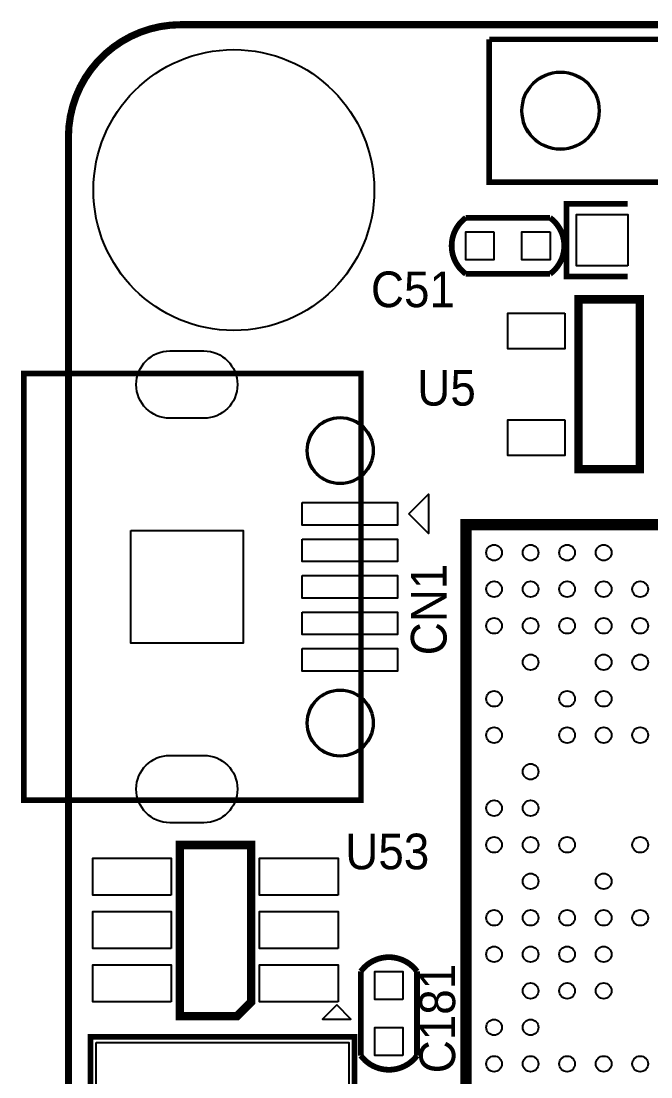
# Model space of a CAD drawing. Extents: x -35 to 92, y 44 to 90.
# Drawn here: x -35.29 to -24.08, y 71.22 to 90.01 of the extents above; entities that cross this region are included whole.
import ezdxf
from ezdxf.enums import TextEntityAlignment as Align

# ---------------------------------------------------------------- set-up
doc = ezdxf.new("R2010")
doc.units = 0
doc.header["$MEASUREMENT"] = 0
for name, color, linetype in [('BG_OUTLINE', 254, 'CONTINUOUS'), ('PG_SILKSCREEN_TOP', 30, 'CONTINUOUS'), ('PIN_PASTEMASK_TOP', 85, 'CONTINUOUS'), ('PIN_TOP', 1, 'CONTINUOUS'), ('RD_SILKSCREEN_TOP', 142, 'CONTINUOUS')]:
    doc.layers.add(name, color=color, linetype=linetype)

msp = doc.modelspace()

# ---------------------------------------------------------------- linework, layer by layer
at = {"layer": 'BG_OUTLINE', "const_width": 0.127}
msp.add_lwpolyline([(-32.45, 89.948), (18.55, 89.948, -0.414214), (20.55, 87.948), (20.55, 45.948, -0.414214), (18.55, 43.948), (-32.45, 43.948, -0.414214), (-34.45, 45.948), (-34.45, 87.948, -0.414214), (-32.45, 89.948)], format="xyb", dxfattribs=at)
msp.add_lwpolyline([(18.55, 89.948), (-32.45, 89.948)], dxfattribs=at)
at = {"layer": 'PG_SILKSCREEN_TOP'}
for points, const_width in [([(-26.96, 89.687), (6.06, 89.687), (6.06, 87.147)], 0.1), ([(6.06, 87.147), (-26.96, 87.147), (-26.96, 89.687)], 0.1), ([(-24.493, 86.761), (-25.585, 86.761), (-25.585, 85.465), (-24.493, 85.465)], 0.102), ([(-25.876, 86.511), (-27.376, 86.511)], 0.102), ([(-27.376, 85.511), (-25.876, 85.511)], 0.102), ([(-24.277, 82.036), (-25.369, 82.036), (-25.369, 85.059), (-24.277, 85.059), (-24.277, 82.036)], 0.15), ([(-34.442, 76.14), (-29.242, 76.14), (-29.242, 83.74), (-35.242, 83.74), (-35.242, 76.14), (-34.442, 76.14)], 0.1), ([(-34.442, 83.74), (-34.442, 76.14)], 0.1), ([(-27.373, 81.048), (-27.373, 67.048), (-13.373, 67.048), (-13.373, 81.048), (-27.373, 81.048)], 0.201), ([(-32.468, 72.295), (-32.468, 75.343), (-31.198, 75.343), (-31.198, 72.549), (-31.452, 72.295), (-32.468, 72.295)], 0.15), ([(-29.245, 73.094), (-29.245, 71.594)], 0.102), ([(-28.245, 71.594), (-28.245, 73.094)], 0.102), ([(-29.356, 71.927), (-29.356, 67.227), (-34.056, 67.227), (-34.056, 71.927), (-29.356, 71.927)], 0.1)]:
    msp.add_lwpolyline(points, dxfattribs=dict(at, const_width=const_width))
at = {"layer": 'PG_SILKSCREEN_TOP', "const_width": 0.102}
for points in [[(-27.376, 85.511, -0.504954), (-27.376, 86.511)], [(-25.876, 85.511, 0.503899), (-25.876, 86.511)], [(-29.245, 73.094, -0.504954), (-28.245, 73.094)], [(-29.245, 71.594, 0.503899), (-28.245, 71.594)]]:
    msp.add_lwpolyline(points, format="xyb", dxfattribs=at)
at = {"layer": 'PG_SILKSCREEN_TOP'}
for points in [[(-28.392, 81.24), (-28.042, 81.59), (-28.042, 80.89)], [(-29.674, 72.498), (-29.928, 72.244), (-29.42, 72.244)]]:
    msp.add_lwpolyline(points, close=True, dxfattribs=at)
at = {"layer": 'PIN_PASTEMASK_TOP'}
for points in [[(-24.493, 85.656), (-25.407, 85.656), (-25.407, 86.57), (-24.493, 86.57)], [(-26.876, 86.261), (-26.876, 85.761), (-27.376, 85.761), (-27.376, 86.261)], [(-25.877, 86.261), (-25.877, 85.761), (-26.377, 85.761), (-26.377, 86.261)], [(-25.615, 84.815), (-25.615, 84.18), (-26.631, 84.18), (-26.631, 84.815)], [(-25.615, 82.915), (-25.615, 82.28), (-26.631, 82.28), (-26.631, 82.915)], [(-30.292, 81.44), (-28.592, 81.44), (-28.592, 81.04), (-30.292, 81.04)], [(-33.342, 80.94), (-31.342, 80.94), (-31.342, 78.94), (-33.342, 78.94)], [(-30.292, 80.79), (-28.592, 80.79), (-28.592, 80.39), (-30.292, 80.39)], [(-30.292, 80.14), (-28.592, 80.14), (-28.592, 79.74), (-30.292, 79.74)], [(-30.292, 79.49), (-28.592, 79.49), (-28.592, 79.09), (-30.292, 79.09)], [(-30.292, 78.84), (-28.592, 78.84), (-28.592, 78.44), (-30.292, 78.44)], [(-32.621, 74.449), (-34.018, 74.449), (-34.018, 75.11), (-32.621, 75.11)], [(-29.649, 74.449), (-31.046, 74.449), (-31.046, 75.11), (-29.649, 75.11)], [(-32.621, 73.499), (-34.018, 73.499), (-34.018, 74.16), (-32.621, 74.16)], [(-29.649, 73.499), (-31.046, 73.499), (-31.046, 74.16), (-29.649, 74.16)], [(-32.621, 72.549), (-34.018, 72.549), (-34.018, 73.21), (-32.621, 73.21)], [(-29.649, 72.549), (-31.046, 72.549), (-31.046, 73.21), (-29.649, 73.21)], [(-28.495, 72.594), (-28.995, 72.594), (-28.995, 73.094), (-28.495, 73.094)], [(-28.495, 71.594), (-28.995, 71.594), (-28.995, 72.094), (-28.495, 72.094)], [(-33.956, 71.827), (-29.456, 71.827), (-29.456, 70.127), (-33.956, 70.127)]]:
    msp.add_lwpolyline(points, close=True, dxfattribs=at)
for points in [[(-32.042, 82.94), (-32.642, 82.94, -1), (-32.642, 84.14), (-32.042, 84.14, -1)], [(-32.042, 75.74), (-32.642, 75.74, -1), (-32.642, 76.94), (-32.042, 76.94, -1)]]:
    msp.add_lwpolyline(points, format="xyb", close=True, dxfattribs=at)
for centre, radius in [((-25.69, 88.417), 0.675), ((-29.612, 82.365), 0.575), ((-26.873, 80.548), 0.14), ((-26.223, 80.548), 0.14), ((-25.573, 80.548), 0.14), ((-24.922, 80.548), 0.14), ((-26.873, 79.898), 0.14), ((-26.223, 79.898), 0.14), ((-25.573, 79.898), 0.14), ((-24.922, 79.898), 0.14), ((-24.272, 79.898), 0.14), ((-26.873, 79.247), 0.14), ((-26.223, 79.247), 0.14), ((-25.573, 79.247), 0.14), ((-24.922, 79.247), 0.14), ((-24.272, 79.247), 0.14), ((-26.223, 78.597), 0.14), ((-24.922, 78.597), 0.14), ((-24.272, 78.597), 0.14), ((-29.612, 77.515), 0.575), ((-26.873, 77.947), 0.14), ((-25.573, 77.947), 0.14), ((-24.922, 77.947), 0.14), ((-26.873, 77.299), 0.14), ((-25.573, 77.299), 0.14), ((-24.922, 77.299), 0.14), ((-24.272, 77.299), 0.14), ((-26.223, 76.649), 0.14), ((-26.873, 75.999), 0.14), ((-26.223, 75.999), 0.14), ((-26.873, 75.348), 0.14), ((-26.223, 75.348), 0.14), ((-25.573, 75.348), 0.14), ((-24.272, 75.348), 0.14), ((-26.223, 74.698), 0.14), ((-24.922, 74.698), 0.14), ((-26.873, 74.048), 0.14), ((-26.223, 74.048), 0.14), ((-25.573, 74.048), 0.14), ((-24.922, 74.048), 0.14), ((-24.272, 74.048), 0.14), ((-26.873, 73.398), 0.14), ((-26.223, 73.398), 0.14), ((-25.573, 73.398), 0.14), ((-24.922, 73.398), 0.14), ((-26.223, 72.747), 0.14), ((-25.573, 72.747), 0.14), ((-24.922, 72.747), 0.14), ((-26.873, 72.097), 0.14), ((-26.223, 72.097), 0.14), ((-26.873, 71.447), 0.14), ((-26.223, 71.447), 0.14), ((-25.573, 71.447), 0.14), ((-24.922, 71.447), 0.14), ((-24.272, 71.447), 0.14)]:
    msp.add_circle(centre, radius, dxfattribs=at)
at = {"layer": 'PIN_TOP'}
for points in [[(-24.493, 85.656), (-25.407, 85.656), (-25.407, 86.57), (-24.493, 86.57)], [(-26.876, 86.261), (-26.876, 85.761), (-27.376, 85.761), (-27.376, 86.261)], [(-25.877, 86.261), (-25.877, 85.761), (-26.377, 85.761), (-26.377, 86.261)], [(-25.615, 84.815), (-25.615, 84.18), (-26.631, 84.18), (-26.631, 84.815)], [(-25.615, 82.915), (-25.615, 82.28), (-26.631, 82.28), (-26.631, 82.915)], [(-30.292, 81.44), (-28.592, 81.44), (-28.592, 81.04), (-30.292, 81.04)], [(-33.342, 80.94), (-31.342, 80.94), (-31.342, 78.94), (-33.342, 78.94)], [(-30.292, 80.79), (-28.592, 80.79), (-28.592, 80.39), (-30.292, 80.39)], [(-30.292, 80.14), (-28.592, 80.14), (-28.592, 79.74), (-30.292, 79.74)], [(-30.292, 79.49), (-28.592, 79.49), (-28.592, 79.09), (-30.292, 79.09)], [(-30.292, 78.84), (-28.592, 78.84), (-28.592, 78.44), (-30.292, 78.44)], [(-32.621, 74.449), (-34.018, 74.449), (-34.018, 75.11), (-32.621, 75.11)], [(-29.649, 74.449), (-31.046, 74.449), (-31.046, 75.11), (-29.649, 75.11)], [(-32.621, 73.499), (-34.018, 73.499), (-34.018, 74.16), (-32.621, 74.16)], [(-29.649, 73.499), (-31.046, 73.499), (-31.046, 74.16), (-29.649, 74.16)], [(-32.621, 72.549), (-34.018, 72.549), (-34.018, 73.21), (-32.621, 73.21)], [(-29.649, 72.549), (-31.046, 72.549), (-31.046, 73.21), (-29.649, 73.21)], [(-28.495, 72.594), (-28.995, 72.594), (-28.995, 73.094), (-28.495, 73.094)], [(-28.495, 71.594), (-28.995, 71.594), (-28.995, 72.094), (-28.495, 72.094)], [(-33.956, 71.827), (-29.456, 71.827), (-29.456, 70.127), (-33.956, 70.127)]]:
    msp.add_lwpolyline(points, close=True, dxfattribs=at)
for points in [[(-32.042, 82.94), (-32.642, 82.94, -1), (-32.642, 84.14), (-32.042, 84.14, -1)], [(-32.042, 75.74), (-32.642, 75.74, -1), (-32.642, 76.94), (-32.042, 76.94, -1)]]:
    msp.add_lwpolyline(points, format="xyb", close=True, dxfattribs=at)
for centre, radius in [((-31.505, 87.004), 2.5), ((-25.69, 88.417), 0.7), ((-29.612, 82.365), 0.6), ((-26.873, 80.548), 0.14), ((-26.223, 80.548), 0.14), ((-25.573, 80.548), 0.14), ((-24.922, 80.548), 0.14), ((-26.873, 79.898), 0.14), ((-26.223, 79.898), 0.14), ((-25.573, 79.898), 0.14), ((-24.922, 79.898), 0.14), ((-24.272, 79.898), 0.14), ((-26.873, 79.247), 0.14), ((-26.223, 79.247), 0.14), ((-25.573, 79.247), 0.14), ((-24.922, 79.247), 0.14), ((-24.272, 79.247), 0.14), ((-26.223, 78.597), 0.14), ((-24.922, 78.597), 0.14), ((-24.272, 78.597), 0.14), ((-29.612, 77.515), 0.6), ((-26.873, 77.947), 0.14), ((-25.573, 77.947), 0.14), ((-24.922, 77.947), 0.14), ((-26.873, 77.299), 0.14), ((-25.573, 77.299), 0.14), ((-24.922, 77.299), 0.14), ((-24.272, 77.299), 0.14), ((-26.223, 76.649), 0.14), ((-26.873, 75.999), 0.14), ((-26.223, 75.999), 0.14), ((-26.873, 75.348), 0.14), ((-26.223, 75.348), 0.14), ((-25.573, 75.348), 0.14), ((-24.272, 75.348), 0.14), ((-26.223, 74.698), 0.14), ((-24.922, 74.698), 0.14), ((-26.873, 74.048), 0.14), ((-26.223, 74.048), 0.14), ((-25.573, 74.048), 0.14), ((-24.922, 74.048), 0.14), ((-24.272, 74.048), 0.14), ((-26.873, 73.398), 0.14), ((-26.223, 73.398), 0.14), ((-25.573, 73.398), 0.14), ((-24.922, 73.398), 0.14), ((-26.223, 72.747), 0.14), ((-25.573, 72.747), 0.14), ((-24.922, 72.747), 0.14), ((-26.873, 72.097), 0.14), ((-26.223, 72.097), 0.14), ((-26.873, 71.447), 0.14), ((-26.223, 71.447), 0.14), ((-25.573, 71.447), 0.14), ((-24.922, 71.447), 0.14), ((-24.272, 71.447), 0.14)]:
    msp.add_circle(centre, radius, dxfattribs=at)

# ---------------------------------------------------------------- texts
at = {"layer": 'RD_SILKSCREEN_TOP', "width": 0.96}
for s, p in [('C51', (-29.065, 84.919)), ('U53', (-29.522, 74.911))]:
    msp.add_text(s, height=0.635, dxfattribs=at).set_placement(p)
msp.add_text('U5', height=0.635, dxfattribs=at).set_placement((-27.719, 83.166), align=Align.CENTER)
for s, p in [('CN1', (-27.719, 78.721)), ('C181', (-27.566, 71.279))]:
    msp.add_text(s, height=0.635, rotation=90, dxfattribs=at).set_placement(p)

doc.saveas('drawing.dxf')
